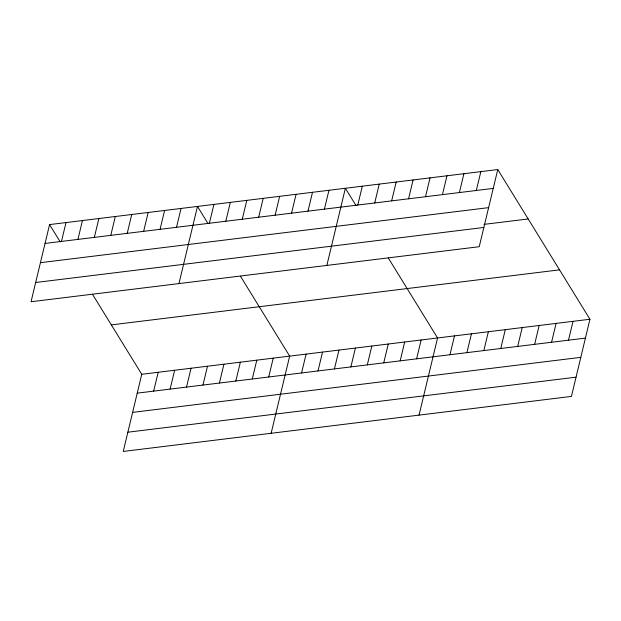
<?xml version="1.0" encoding="UTF-8"?>
<svg xmlns="http://www.w3.org/2000/svg" width="621" height="621" viewBox="0 0 621 621"><rect width="100%" height="100%" fill="white"/><g stroke="black" fill="none" stroke-linecap="round" stroke-linejoin="round"><path stroke-width="0.93" d="M49.571 224.592L31.05 301.744L479.241 246.708L497.763 169.556L49.571 224.592L60.221 241.88M61.479 241.422L66.005 222.574M77.912 239.403L82.438 220.556M94.345 237.385L98.871 218.538M110.779 235.367L115.304 216.519M127.22 233.349L131.737 214.501M143.653 231.33L148.171 212.483M160.086 229.312L164.604 210.465M176.519 227.294L181.045 208.446M92.529 294.354L141.759 374.292L123.237 451.444L571.429 396.408L589.95 319.256L497.763 169.556M178.957 283.58L197.478 206.428L208.12 223.723M153.666 391.121L158.192 372.274M209.386 223.257L213.911 204.41M170.1 389.103L174.625 370.263M225.819 221.239L230.344 202.392M186.533 387.085L191.058 368.245M242.252 219.221L246.778 200.373M202.966 385.067L207.492 366.227M258.685 217.203L263.211 198.355M219.399 383.048L223.925 364.209M275.119 215.184L279.644 196.337M235.833 381.03L240.358 362.19M291.552 213.166L296.077 194.319M252.273 379.012L256.791 360.172M307.985 211.148L312.51 192.3M268.707 376.994L273.224 358.154M324.418 209.13L328.944 190.282M271.136 433.279L289.665 356.136L240.436 276.19M326.856 265.415L345.377 188.264L356.027 205.559M301.573 372.965L306.099 354.117M357.789 205.031L362.307 186.191M318.006 370.947L322.532 352.099M334.44 368.928L338.965 350.081M374.719 202.958L379.245 184.111M350.873 366.91L355.398 348.063M391.649 200.878L396.175 182.031M367.306 364.892L371.832 346.044M408.579 198.798L413.105 179.95M383.739 362.874L388.265 344.026M425.509 196.717L430.035 177.87M400.172 360.855L404.698 342.008M442.447 194.637L446.965 175.79M416.606 358.837L421.131 339.99M459.377 192.557L463.903 173.717M419.043 415.123L437.564 337.971L388.335 258.033M476.307 190.476L480.833 171.637M449.969 354.738L454.494 335.891M466.907 352.658L471.432 333.811M483.837 350.578L488.362 331.738M500.767 348.497L505.292 329.658M517.697 346.425L522.222 327.577M534.634 344.345L539.152 325.497M551.564 342.264L556.09 323.417M568.494 340.184L573.02 321.336M45.046 243.44L493.237 188.404M40.427 262.675L488.618 207.639M483.976 224.383L528.184 218.957M35.669 282.501L483.86 227.465M111.338 324.892L559.529 269.856M141.759 374.292L589.95 319.256M137.233 393.14L585.424 338.103M132.615 412.383L580.806 357.347M127.856 432.208L576.047 377.172"/></g></svg>
